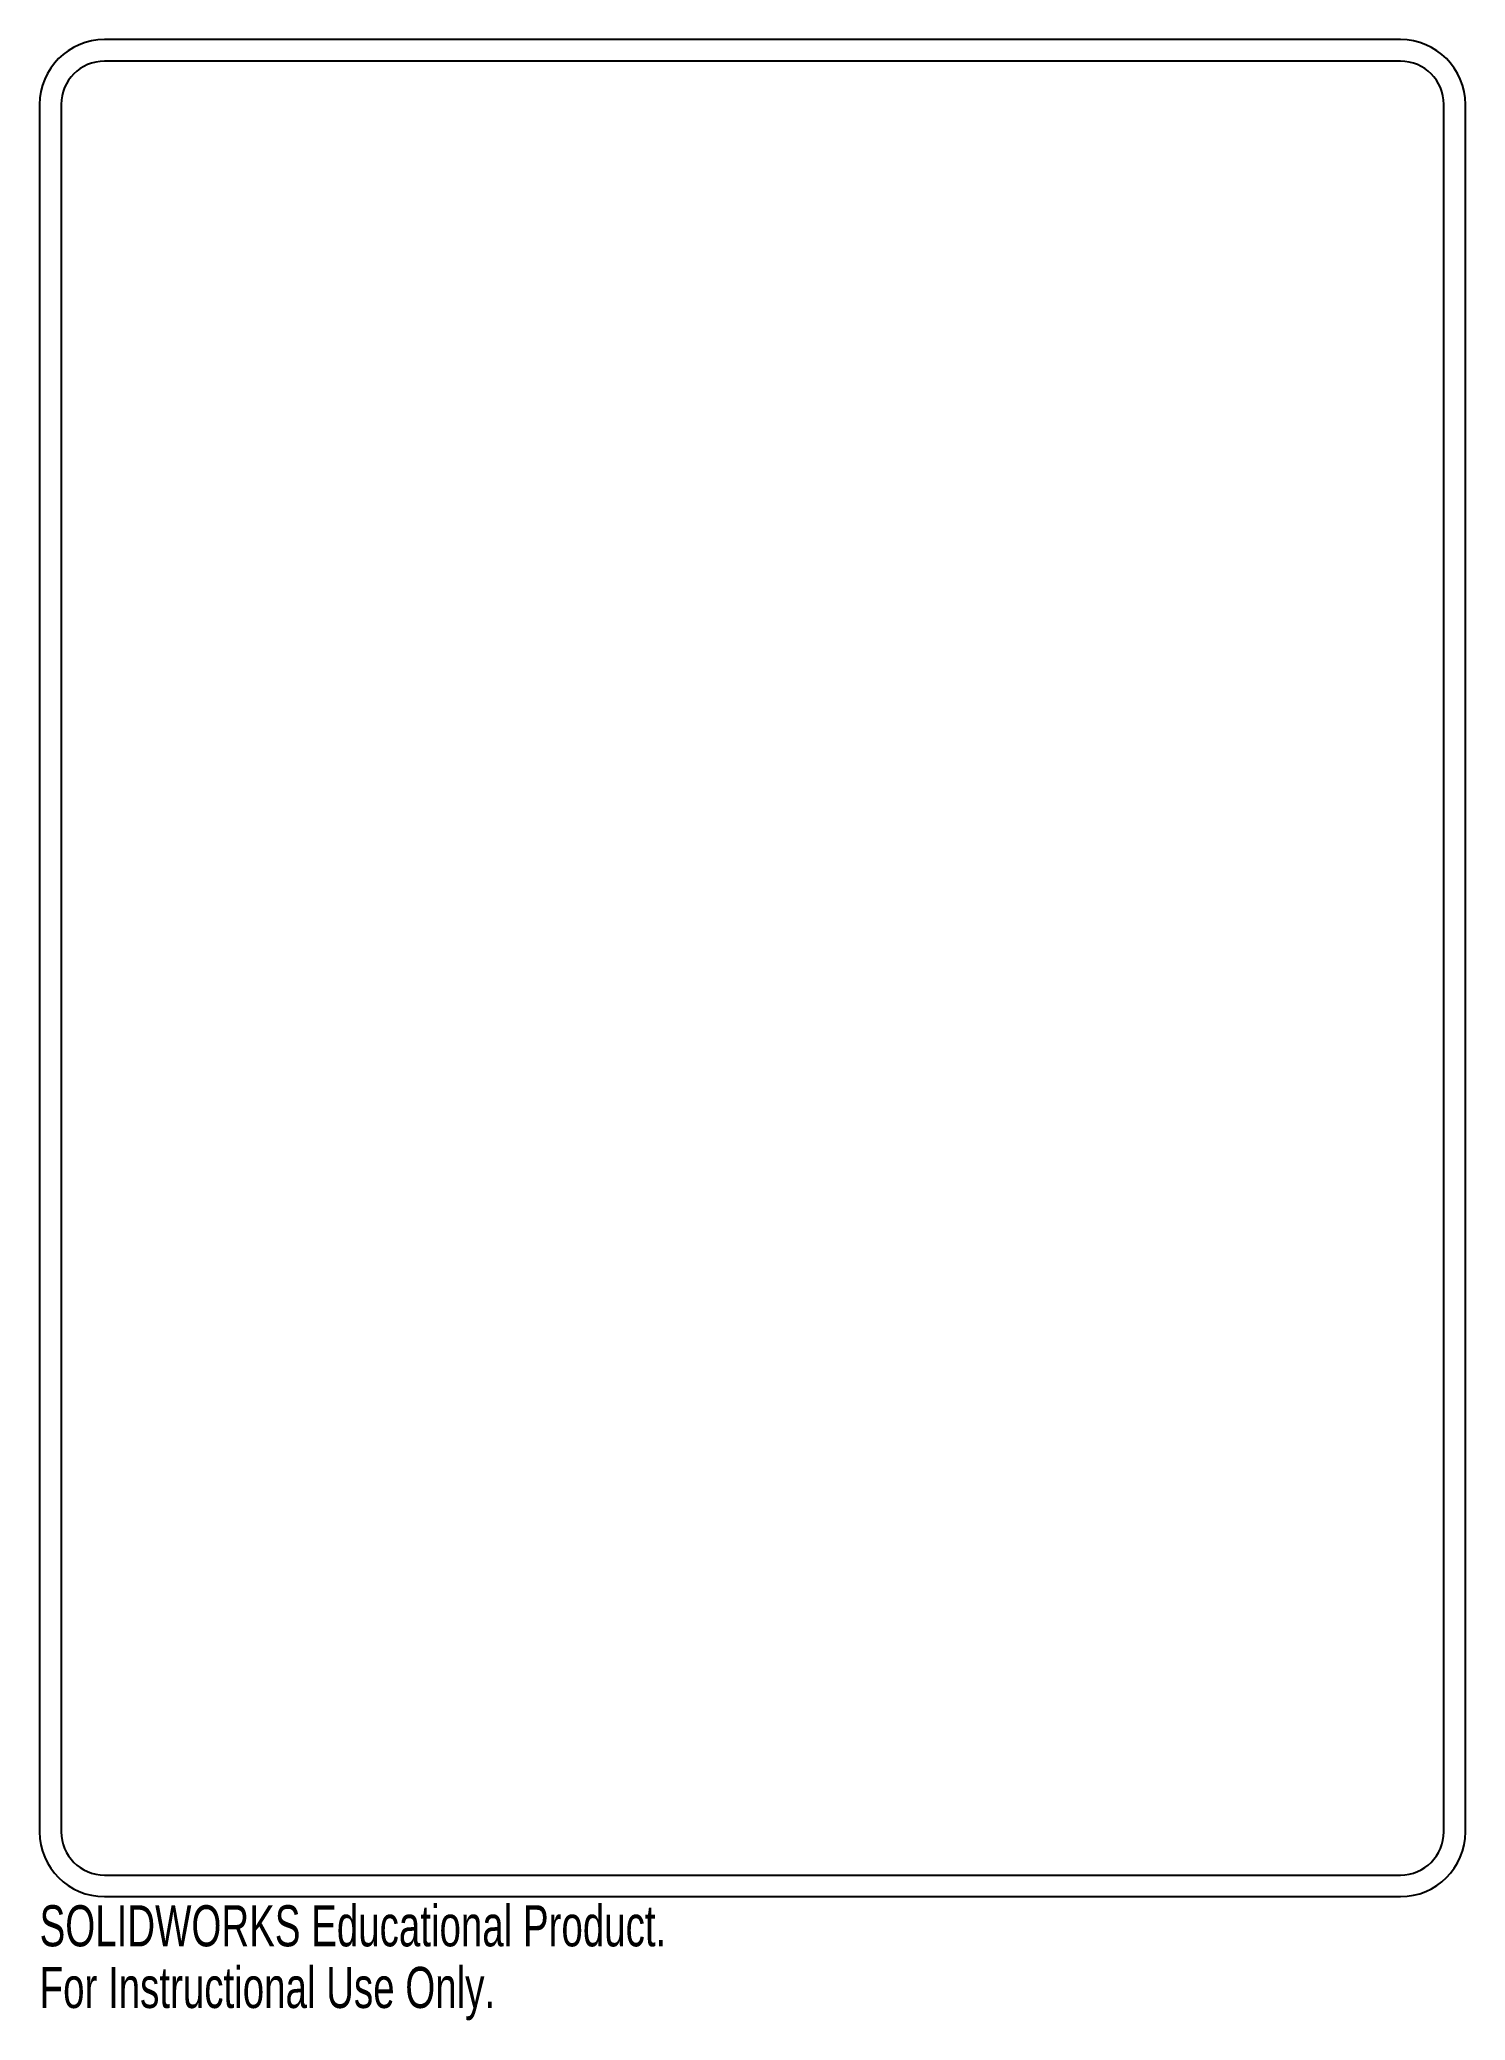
# Model space of a CAD drawing. Header units: inches. Extents: x -58.27 to -51.67, y -34.06 to -24.88.
import ezdxf

# ---------------------------------------------------------------- set-up
doc = ezdxf.new("R2010")
doc.units = ezdxf.units.IN
doc.header["$MEASUREMENT"] = 0
doc.styles.add('SLDTEXTSTYLE0', font='TXT', dxfattribs={"width": 0.7})

msp = doc.modelspace()

# ---------------------------------------------------------------- linework, layer by layer
at = {"color": 7, "linetype": 'Continuous', "lineweight": 25}
for p, q in [((-51.971, -24.884), (-57.971, -24.884)), ((-51.971, -24.984), (-57.971, -24.984)), ((-58.271, -25.184), (-58.271, -33.184)), ((-58.171, -25.184), (-58.171, -33.184)), ((-51.771, -33.184), (-51.771, -25.184)), ((-51.671, -33.184), (-51.671, -25.184)), ((-57.971, -33.384), (-51.971, -33.384)), ((-57.971, -33.484), (-51.971, -33.484))]:
    msp.add_line(p, q, dxfattribs=at)
for centre, radius, start, end in [((-57.971, -25.184), 0.3, 90, 180), ((-51.971, -25.184), 0.3, 0, 90), ((-57.971, -25.184), 0.2, 90, 180), ((-51.971, -25.184), 0.2, 0, 90), ((-57.971, -33.184), 0.3, 180, 270), ((-57.971, -33.184), 0.2, 180, 270), ((-51.971, -33.184), 0.2, 270, 0), ((-51.971, -33.184), 0.3, 270, 0)]:
    msp.add_arc(centre, radius, start, end, dxfattribs=at)

# ---------------------------------------------------------------- texts
at = {"color": 7, "linetype": 'Continuous', "char_height": 0.1903, "attachment_point": 1, "style": 'SLDTEXTSTYLE0'}
for s, insert in [('SOLIDWORKS Educational Product.', (-58.271, -33.5241)), ('For Instructional Use Only.', (-58.271, -33.8096))]:
    msp.add_mtext(s, dxfattribs=dict(at, insert=insert))

doc.saveas('drawing.dxf')
